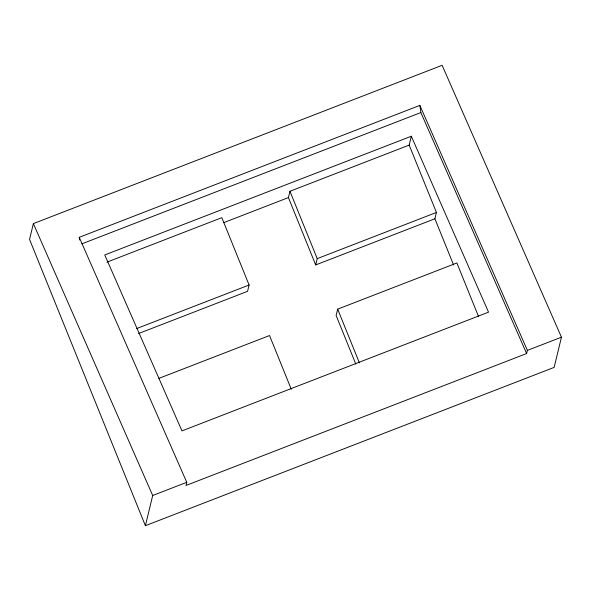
<?xml version="1.0" encoding="UTF-8"?>
<svg xmlns="http://www.w3.org/2000/svg" width="591" height="591" viewBox="0 0 591 591"><rect width="100%" height="100%" fill="white"/><g stroke="black" fill="none" stroke-linecap="round" stroke-linejoin="round"><path stroke-width="0.89" d="M33.369 223.612L29.55 239.414L145.393 525.695L554.144 367.388L561.45 337.195L442.12 65.306L33.369 223.612L152.7 495.502L145.393 525.695M79.238 237.316L186.763 482.308L185.995 485.47L526.625 353.544L527.386 350.382L419.861 105.397L79.238 237.316L79.615 240.005M106.905 262.16L221.832 217.651L249.092 285.01L247.563 291.333L138.634 333.516M409.179 145.098L436.439 212.457L434.91 218.773L315.69 264.945L288.43 197.586L289.959 191.27L409.179 145.098L411.321 136.233L104.762 254.965L181.969 430.891L488.535 312.159L411.321 136.233M315.69 264.945L317.219 258.629L289.959 191.27M478.614 316.695L456.88 262.973L337.66 309.145L336.131 315.468L355.797 364.071M81.95 243.81L420.858 112.556L419.861 105.397M223.708 222.652L288.43 197.586M136.735 328.53L249.092 285.01M317.219 258.629L436.439 212.457M158.898 378.38L269.533 335.533L291.274 389.247M152.7 495.502L186.763 482.308M527.386 350.382L561.45 337.195M420.858 112.556L526.625 353.544M434.91 218.773L453.644 265.086M337.66 309.145L359.394 362.867"/></g></svg>
